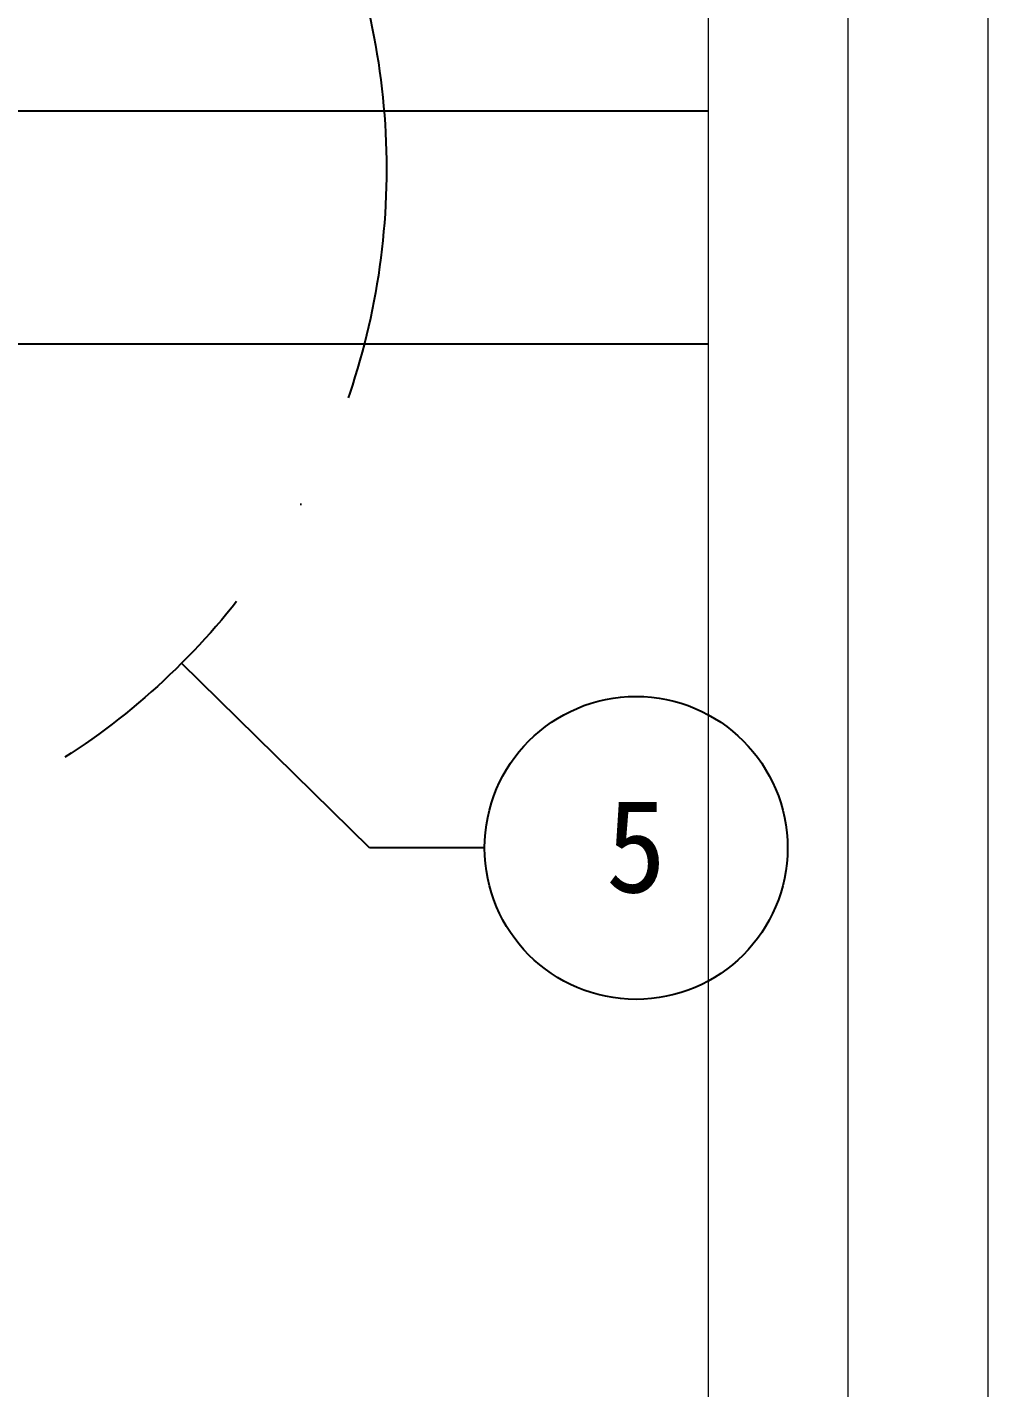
# Model space of a CAD drawing. Header units: millimetres. Extents: x 232323 to 272954, y -5343 to 8721.
# Drawn here: x 247484 to 247896, y -4744 to -4160 of the extents above; entities that cross this region are included whole.
import ezdxf
from ezdxf.enums import TextEntityAlignment as Align

# ---------------------------------------------------------------- set-up
doc = ezdxf.new("R2010")
doc.units = ezdxf.units.MM
doc.header["$MEASUREMENT"] = 0
doc.linetypes.add('DASHDOTX2', pattern=[2, 1, -0.5, 0, -0.5])
doc.layers.add('A-MKXS-MAK2', color=3, linetype='DASHDOTX2', lineweight=25)
doc.layers.add('A-MKXS-TEXT2', color=7, linetype='CONTINUOUS', lineweight=25)
doc.layers.add('A-XXXX-NPLT', color=144, linetype='CONTINUOUS', lineweight=15, plot=False)
doc.layers.add('냉동', color=3, linetype='CONTINUOUS')
doc.styles.add('돋움체', font='')
doc.styles.get('돋움체').set_extended_font_data('DotumChe')

msp = doc.modelspace()

# ---------------------------------------------------------------- linework, layer by layer
at = {"layer": 'A-MKXS-MAK2', "linetype": 'Continuous'}
for p, q in [((247630.82, -4511.88), (247550.18, -4432.64)), ((247680.17, -4511.88), (247630.82, -4511.88))]:
    msp.add_line(p, q, dxfattribs=at)
at = {"layer": 'A-MKXS-MAK2', "ltscale": 100}
msp.add_circle((247338.05, -4220.5), 300, dxfattribs=at)
at = {"layer": 'A-MKXS-MAK2', "linetype": 'Continuous'}
msp.add_circle((247745.17, -4511.88), 65, dxfattribs=at)
at = {"layer": 'A-XXXX-NPLT'}
for points in [[(247896.08, -5250.95), (244956.08, -5250.95), (244956.08, -3680.5), (247896.08, -3680.5)], [(247836.08, -5190.95), (245016.08, -5190.95), (245016.08, -3740.5), (247836.08, -3740.5)], [(247776.08, -5130.95), (245076.08, -5130.95), (245076.08, -3800.5), (247776.08, -3800.5)]]:
    msp.add_lwpolyline(points, close=True, dxfattribs=at)
at = {"layer": '냉동'}
for points in [[(247338.05, -4195.5), (247776.08, -4195.5)], [(247338.05, -4295.5), (247776.08, -4295.5)]]:
    msp.add_lwpolyline(points, dxfattribs=at)

# ---------------------------------------------------------------- texts
at = {"layer": 'A-MKXS-TEXT2', "style": '돋움체'}
msp.add_text('5', height=40, dxfattribs=at).set_placement((247745.17, -4511.32), align=Align.MIDDLE)

doc.saveas('drawing.dxf')
